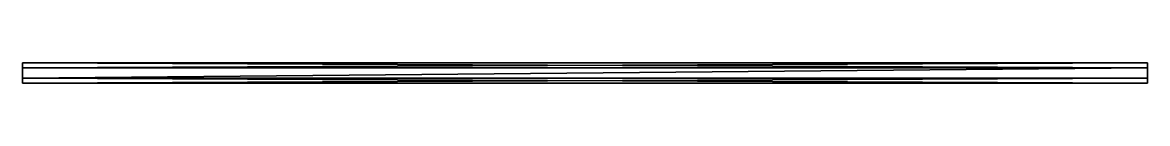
# Model space of a CAD drawing. Extents: x 0 to 442, y -4 to 4.
import ezdxf

# ---------------------------------------------------------------- set-up
doc = ezdxf.new("R2010")
doc.units = 0
doc.layers.get('0').update_dxf_attribs({"linetype": 'CONTINUOUS'})

msp = doc.modelspace()

# ---------------------------------------------------------------- linework, layer by layer
for points in [[(441.96788, 2, 8.18793), (441.98303, 4, 4.72386), (-0.0303, 2, 6.92814), (441.96788, 2, 8.18793)], [(-0.0303, 2, 6.92814), (441.98303, 4, 4.72386), (-0.0152, 4, 3.46407), (-0.0303, 2, 6.92814)], [(-0.0303, 2, 6.92814), (-0.0303, -2, 6.92814), (441.96788, 2, 8.18793), (-0.0303, 2, 6.92814)], [(441.96788, 2, 8.18793), (-0.0303, -2, 6.92814), (441.96788, -2, 8.18793), (441.96788, 2, 8.18793)], [(441.98303, 4, 4.72386), (441.99819, 2, 1.25979), (-0.0152, 4, 3.46407), (441.98303, 4, 4.72386)], [(-0.0152, 4, 3.46407), (441.99819, 2, 1.25979), (0, 2), (-0.0152, 4, 3.46407)], [(441.99819, -2, 1.25979), (0, -2), (441.99819, 2, 1.25979), (441.99819, -2, 1.25979)], [(441.99819, 2, 1.25979), (0, -2), (0, 2), (441.99819, 2, 1.25979)], [(-0.0303, -2, 6.92814), (-0.0152, -4, 3.46407), (441.96788, -2, 8.18793), (-0.0303, -2, 6.92814)], [(441.96788, -2, 8.18793), (-0.0152, -4, 3.46407), (441.98303, -4, 4.72386), (441.96788, -2, 8.18793)], [(-0.0152, -4, 3.46407), (0, -2), (441.98303, -4, 4.72386), (-0.0152, -4, 3.46407)], [(441.98303, -4, 4.72386), (0, -2), (441.99819, -2, 1.25979), (441.98303, -4, 4.72386)]]:
    msp.add_3dface(points)

doc.saveas('drawing.dxf')
